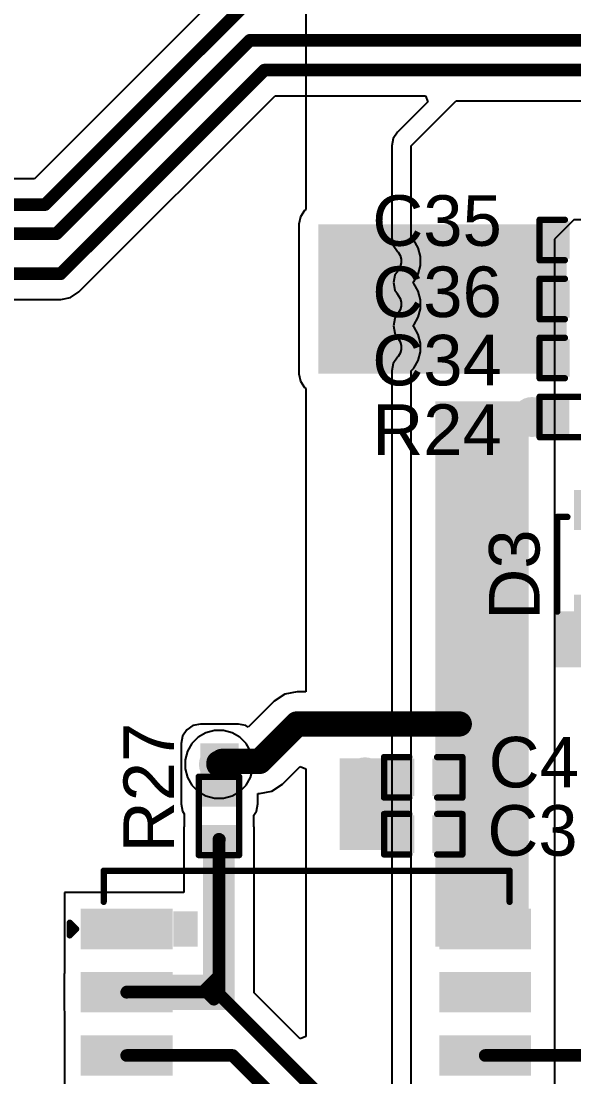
# Model space of a CAD drawing. Header units: millimetres. Extents: x -1.53 to 7.44, y -0.61 to 4.57.
# Drawn here: x 5.317 to 5.754, y 1.509 to 2.344 of the extents above; entities that cross this region are included whole.
import ezdxf

# ---------------------------------------------------------------- set-up
doc = ezdxf.new("R2010")
doc.units = ezdxf.units.MM
doc.header["$MEASUREMENT"] = 0
for name, color, linetype in [('BottomLayer', 5, 'Continuous'), ('BottomSolder', 6, 'Continuous'), ('TopLayer', 1, 'Continuous'), ('TopOverlay', 2, 'Continuous'), ('TopPaste', 8, 'Continuous'), ('TopSolder', 216, 'Continuous'), ('ViaHoleLayer', 16, 'Continuous')]:
    doc.layers.add(name, color=color, linetype=linetype)
doc.styles.add('Arial', font='', dxfattribs={"height": 0.2})
doc.styles.get('Arial').set_extended_font_data('Arial')

# ---------------------------------------------------------------- blocks, each defined once
blk = doc.blocks.new('XTSD01GLGEAG_79')
at = {"layer": 'TopLayer'}
for points in [[(-0.1074683, 0.089), (-0.1074683, 0.061), (-0.1759963, 0.061), (-0.1759963, 0.089)], [(0.1759963, 0.089), (0.1759963, 0.061), (0.1074683, 0.061), (0.1074683, 0.089)], [(-0.1074683, 0.039), (-0.1074683, 0.011), (-0.1759963, 0.011), (-0.1759963, 0.039)], [(0.1759963, 0.039), (0.1759963, 0.011), (0.1074683, 0.011), (0.1074683, 0.039)], [(-0.1074683, -0.011), (-0.1074683, -0.039), (-0.1759963, -0.039), (-0.1759963, -0.011)], [(0.1759963, -0.011), (0.1759963, -0.039), (0.1074683, -0.039), (0.1074683, -0.011)], [(-0.1074683, -0.061), (-0.1074683, -0.089), (-0.1759963, -0.089), (-0.1759963, -0.061)], [(0.1759963, -0.061), (0.1759963, -0.089), (0.1074683, -0.089), (0.1074683, -0.061)]]:
    blk.add_hatch(color=1, dxfattribs=at).paths.add_polyline_path(points)
at = {"layer": 'TopOverlay'}
blk.add_hatch(color=2, dxfattribs=at).paths.add_polyline_path([(-0.1047321, 0.06103), (-0.0857321, 0.06103), (-0.0857321, 0.08903), (-0.1047321, 0.08903)])
at = {"layer": 'TopPaste'}
for points in [[(-0.1074683, 0.089), (-0.1074683, 0.061), (-0.1759963, 0.061), (-0.1759963, 0.089)], [(0.1759963, 0.089), (0.1759963, 0.061), (0.1074683, 0.061), (0.1074683, 0.089)], [(-0.1074683, 0.039), (-0.1074683, 0.011), (-0.1759963, 0.011), (-0.1759963, 0.039)], [(0.1759963, 0.039), (0.1759963, 0.011), (0.1074683, 0.011), (0.1074683, 0.039)], [(-0.1074683, -0.011), (-0.1074683, -0.039), (-0.1759963, -0.039), (-0.1759963, -0.011)], [(0.1759963, -0.011), (0.1759963, -0.039), (0.1074683, -0.039), (0.1074683, -0.011)], [(-0.1074683, -0.061), (-0.1074683, -0.089), (-0.1759963, -0.089), (-0.1759963, -0.061)], [(0.1759963, -0.061), (0.1759963, -0.089), (0.1074683, -0.089), (0.1074683, -0.061)]]:
    blk.add_hatch(color=8, dxfattribs=at).paths.add_polyline_path(points)
at = {"layer": 'TopSolder'}
for points in [[(-0.1054683, 0.091), (-0.1054683, 0.059), (-0.1779963, 0.059), (-0.1779963, 0.091)], [(0.1779963, 0.091), (0.1779963, 0.059), (0.1054683, 0.059), (0.1054683, 0.091)], [(-0.1054683, 0.041), (-0.1054683, 0.009), (-0.1779963, 0.009), (-0.1779963, 0.041)], [(0.1779963, 0.041), (0.1779963, 0.009), (0.1054683, 0.009), (0.1054683, 0.041)], [(-0.1054683, -0.009), (-0.1054683, -0.041), (-0.1779963, -0.041), (-0.1779963, -0.009)], [(0.1779963, -0.009), (0.1779963, -0.041), (0.1054683, -0.041), (0.1054683, -0.009)], [(-0.1054683, -0.059), (-0.1054683, -0.091), (-0.1779963, -0.091), (-0.1779963, -0.059)], [(0.1779963, -0.059), (0.1779963, -0.091), (0.1054683, -0.091), (0.1054683, -0.059)]]:
    blk.add_hatch(color=216, dxfattribs=at).paths.add_polyline_path(points)
at = {"layer": 'TopOverlay', "const_width": 0.005}
for points in [[(-0.1599123, 0.0965), (-0.1599123, 0.12111)], [(-0.1599123, 0.12111), (0.1610477, 0.12111)], [(0.1610477, 0.0965), (0.1610477, 0.12111)], [(-0.1867323, 0.07), (-0.1867323, 0.08)], [(-0.1867323, 0.08), (-0.1817323, 0.075)], [(-0.1867323, 0.07), (-0.1817323, 0.075)], [(-0.1599123, -0.12111), (-0.1599123, -0.0965)], [(0.1610477, -0.12111), (0.1610477, -0.0965)], [(-0.1599123, -0.12111), (0.1610477, -0.12111)]]:
    blk.add_lwpolyline(points, dxfattribs=at)
at = {"layer": 'TopOverlay', "const_width": 0.0025}
for points in [[(-0.1611623, 0.12111, 1), (-0.1586623, 0.12111, 1)], [(-0.1611623, 0.12111, 1), (-0.1586623, 0.12111, 1)], [(0.1597977, 0.12111, 1), (0.1622977, 0.12111, 1)], [(0.1597977, 0.12111, 1), (0.1622977, 0.12111, 1)], [(-0.1611623, 0.0965, 1), (-0.1586623, 0.0965, 1)], [(0.1597977, 0.0965, 1), (0.1622977, 0.0965, 1)], [(-0.1879823, 0.08, 1), (-0.1854823, 0.08, 1)], [(-0.1879823, 0.08, 1), (-0.1854823, 0.08, 1)], [(-0.1829823, 0.075, 1), (-0.1804823, 0.075, 1)], [(-0.1829823, 0.075, 1), (-0.1804823, 0.075, 1)], [(-0.1879823, 0.07, 1), (-0.1854823, 0.07, 1)], [(-0.1879823, 0.07, 1), (-0.1854823, 0.07, 1)], [(-0.1611623, -0.0965, 1), (-0.1586623, -0.0965, 1)], [(0.1597977, -0.0965, 1), (0.1622977, -0.0965, 1)], [(-0.1611623, -0.12111, 1), (-0.1586623, -0.12111, 1)], [(-0.1611623, -0.12111, 1), (-0.1586623, -0.12111, 1)], [(0.1597977, -0.12111, 1), (0.1622977, -0.12111, 1)], [(0.1597977, -0.12111, 1), (0.1622977, -0.12111, 1)]]:
    blk.add_lwpolyline(points, format="xyb", close=True, dxfattribs=at)
blk = doc.blocks.new('R___0402_106')
at = {"layer": 'TopLayer'}
for points in [[(-0.0275, -0.0125), (-0.0275, 0.0125), (-0.0095, 0.0125), (-0.0095, -0.0125)], [(0.0095, -0.0125), (0.0095, 0.0125), (0.0275, 0.0125), (0.0275, -0.0125)]]:
    blk.add_hatch(color=1, dxfattribs=at).paths.add_polyline_path(points)
at = {"layer": 'TopPaste'}
for points in [[(-0.0275, -0.0125), (-0.0275, 0.0125), (-0.0095, 0.0125), (-0.0095, -0.0125)], [(0.0095, -0.0125), (0.0095, 0.0125), (0.0275, 0.0125), (0.0275, -0.0125)]]:
    blk.add_hatch(color=8, dxfattribs=at).paths.add_polyline_path(points)
at = {"layer": 'TopSolder'}
for points in [[(-0.0296654, -0.0146654), (-0.0296654, 0.0146654), (-0.0073346, 0.0146654), (-0.0073346, -0.0146654)], [(0.0073346, -0.0146654), (0.0073346, 0.0146654), (0.0296654, 0.0146654), (0.0296654, -0.0146654)]]:
    blk.add_hatch(color=216, dxfattribs=at).paths.add_polyline_path(points)
at = {"layer": 'TopOverlay'}
for points, const_width in [([(-0.031, 0.016), (-0.031, -0.016)], 0.005), ([(-0.031, 0.016), (0.031, 0.016)], 0.005), ([(0.031, 0.016), (0.031, -0.016)], 0.005), ([(-0.031, -0.016), (0.031, -0.016)], 0.005), ([(-0.032, -0.017), (0.032, -0.017)], 0.000127)]:
    blk.add_lwpolyline(points, dxfattribs=dict(at, const_width=const_width))
for points, const_width in [([(-0.03225, 0.016, 1), (-0.02975, 0.016, 1)], 0.0025), ([(-0.03225, 0.016, 1), (-0.02975, 0.016, 1)], 0.0025), ([(0.02975, 0.016, 1), (0.03225, 0.016, 1)], 0.0025), ([(0.02975, 0.016, 1), (0.03225, 0.016, 1)], 0.0025), ([(-0.03225, -0.016, 1), (-0.02975, -0.016, 1)], 0.0025), ([(-0.03225, -0.016, 1), (-0.02975, -0.016, 1)], 0.0025), ([(0.02975, -0.016, 1), (0.03225, -0.016, 1)], 0.0025), ([(0.02975, -0.016, 1), (0.03225, -0.016, 1)], 0.0025), ([(-0.0320317, -0.017, 1), (-0.0319683, -0.017, 1)], 6.35e-05), ([(0.0319683, -0.017, 1), (0.0320317, -0.017, 1)], 6.35e-05)]:
    blk.add_lwpolyline(points, format="xyb", close=True, dxfattribs=dict(at, const_width=const_width))
blk = doc.blocks.new('R___0402_109')
at = {"layer": 'TopLayer'}
for points in [[(-0.0275, -0.0125), (-0.0275, 0.0125), (-0.0095, 0.0125), (-0.0095, -0.0125)], [(0.0095, -0.0125), (0.0095, 0.0125), (0.0275, 0.0125), (0.0275, -0.0125)]]:
    blk.add_hatch(color=1, dxfattribs=at).paths.add_polyline_path(points)
at = {"layer": 'TopPaste'}
for points in [[(-0.0275, -0.0125), (-0.0275, 0.0125), (-0.0095, 0.0125), (-0.0095, -0.0125)], [(0.0095, -0.0125), (0.0095, 0.0125), (0.0275, 0.0125), (0.0275, -0.0125)]]:
    blk.add_hatch(color=8, dxfattribs=at).paths.add_polyline_path(points)
at = {"layer": 'TopSolder'}
for points in [[(-0.0296654, -0.0146654), (-0.0296654, 0.0146654), (-0.0073346, 0.0146654), (-0.0073346, -0.0146654)], [(0.0073346, -0.0146654), (0.0073346, 0.0146654), (0.0296654, 0.0146654), (0.0296654, -0.0146654)]]:
    blk.add_hatch(color=216, dxfattribs=at).paths.add_polyline_path(points)
at = {"layer": 'TopOverlay'}
for points, const_width in [([(0.031, 0.016), (-0.031, 0.016)], 0.005), ([(-0.031, 0.016), (-0.031, -0.016)], 0.005), ([(0.031, 0.016), (0.031, -0.016)], 0.005), ([(0.031, -0.016), (-0.031, -0.016)], 0.005), ([(0.032, -0.017), (-0.032, -0.017)], 0.000127)]:
    blk.add_lwpolyline(points, dxfattribs=dict(at, const_width=const_width))
for points, const_width in [([(-0.03225, 0.016, 1), (-0.02975, 0.016, 1)], 0.0025), ([(-0.03225, 0.016, 1), (-0.02975, 0.016, 1)], 0.0025), ([(0.02975, 0.016, 1), (0.03225, 0.016, 1)], 0.0025), ([(0.02975, 0.016, 1), (0.03225, 0.016, 1)], 0.0025), ([(-0.03225, -0.016, 1), (-0.02975, -0.016, 1)], 0.0025), ([(-0.03225, -0.016, 1), (-0.02975, -0.016, 1)], 0.0025), ([(0.02975, -0.016, 1), (0.03225, -0.016, 1)], 0.0025), ([(0.02975, -0.016, 1), (0.03225, -0.016, 1)], 0.0025), ([(-0.0320317, -0.017, 1), (-0.0319683, -0.017, 1)], 6.35e-05), ([(0.0319683, -0.017, 1), (0.0320317, -0.017, 1)], 6.35e-05)]:
    blk.add_lwpolyline(points, format="xyb", close=True, dxfattribs=dict(at, const_width=const_width))
blk = doc.blocks.new('SOD323F_175')
at = {"layer": 'TopLayer'}
for points in [[(-0.0531496, 0.011811), (-0.0295276, 0.011811), (-0.0295276, -0.011811), (-0.0531496, -0.011811)], [(0.0295276, 0.011811), (0.0531496, 0.011811), (0.0531496, -0.011811), (0.0295276, -0.011811)]]:
    blk.add_hatch(color=1, dxfattribs=at).paths.add_polyline_path(points)
at = {"layer": 'TopOverlay'}
for points in [[(0.0388132, 0.0148524), (0.0828982, 0.0148524), (0.0828982, 0.0308524), (0.0388132, 0.0308524)], [(0.0559976, -0.0160004), (0.0829976, -0.0160004), (0.0829976, 0.0179996), (0.0559976, 0.0179996)], [(0.0388132, -0.0311476), (0.0828982, -0.0311476), (0.0828982, -0.0151476), (0.0388132, -0.0151476)]]:
    blk.add_hatch(color=2, dxfattribs=at).paths.add_polyline_path(points)
at = {"layer": 'TopPaste'}
for points in [[(-0.0531496, 0.011811), (-0.0295276, 0.011811), (-0.0295276, -0.011811), (-0.0531496, -0.011811)], [(0.0295276, 0.011811), (0.0531496, 0.011811), (0.0531496, -0.011811), (0.0295276, -0.011811)]]:
    blk.add_hatch(color=8, dxfattribs=at).paths.add_polyline_path(points)
at = {"layer": 'TopSolder'}
for points in [[(-0.0571496, 0.015811), (-0.0255276, 0.015811), (-0.0255276, -0.015811), (-0.0571496, -0.015811)], [(0.0255276, 0.015811), (0.0571496, 0.015811), (0.0571496, -0.015811), (0.0255276, -0.015811)]]:
    blk.add_hatch(color=216, dxfattribs=at).paths.add_polyline_path(points)
at = {"layer": 'TopOverlay', "const_width": 0.005}
for points in [[(0.038915, 0.029), (-0.036, 0.029)], [(-0.036, 0.021), (-0.036, 0.029)], [(-0.036, -0.029), (-0.036, -0.021)], [(0.038915, -0.029), (-0.036, -0.029)]]:
    blk.add_lwpolyline(points, dxfattribs=at)
at = {"layer": 'TopOverlay', "const_width": 0.0025}
for points in [[(-0.03725, 0.029, 1), (-0.03475, 0.029, 1)], [(-0.03725, 0.029, 1), (-0.03475, 0.029, 1)], [(0.037665, 0.029, 1), (0.040165, 0.029, 1)], [(-0.03725, 0.021, 1), (-0.03475, 0.021, 1)], [(-0.03725, -0.021, 1), (-0.03475, -0.021, 1)], [(-0.03725, -0.029, 1), (-0.03475, -0.029, 1)], [(-0.03725, -0.029, 1), (-0.03475, -0.029, 1)], [(0.037665, -0.029, 1), (0.040165, -0.029, 1)]]:
    blk.add_lwpolyline(points, format="xyb", close=True, dxfattribs=at)
blk = doc.blocks.new('C___0402_193')
at = {"layer": 'TopLayer'}
for points in [[(-0.0275, -0.0125), (-0.0275, 0.0125), (-0.0095, 0.0125), (-0.0095, -0.0125)], [(0.0095, -0.0125), (0.0095, 0.0125), (0.0275, 0.0125), (0.0275, -0.0125)]]:
    blk.add_hatch(color=1, dxfattribs=at).paths.add_polyline_path(points)
at = {"layer": 'TopPaste'}
for points in [[(-0.0275, -0.0125), (-0.0275, 0.0125), (-0.0095, 0.0125), (-0.0095, -0.0125)], [(0.0095, -0.0125), (0.0095, 0.0125), (0.0275, 0.0125), (0.0275, -0.0125)]]:
    blk.add_hatch(color=8, dxfattribs=at).paths.add_polyline_path(points)
at = {"layer": 'TopSolder'}
for points in [[(-0.0298622, -0.0148622), (-0.0298622, 0.0148622), (-0.0071378, 0.0148622), (-0.0071378, -0.0148622)], [(0.0071378, -0.0148622), (0.0071378, 0.0148622), (0.0298622, 0.0148622), (0.0298622, -0.0148622)]]:
    blk.add_hatch(color=216, dxfattribs=at).paths.add_polyline_path(points)
at = {"layer": 'TopOverlay', "const_width": 0.005}
for points in [[(-0.031, 0.016), (-0.011, 0.016)], [(-0.031, -0.016), (-0.031, 0.016)], [(0.011, 0.016), (0.031, 0.016)], [(0.031, -0.016), (0.031, 0.016)], [(-0.031, -0.016), (-0.011, -0.016)], [(0.011, -0.016), (0.031, -0.016)]]:
    blk.add_lwpolyline(points, dxfattribs=at)
at = {"layer": 'TopOverlay', "const_width": 0.0025}
for points in [[(-0.03225, 0.016, 1), (-0.02975, 0.016, 1)], [(-0.03225, 0.016, 1), (-0.02975, 0.016, 1)], [(-0.01225, 0.016, 1), (-0.00975, 0.016, 1)], [(0.00975, 0.016, 1), (0.01225, 0.016, 1)], [(0.02975, 0.016, 1), (0.03225, 0.016, 1)], [(0.02975, 0.016, 1), (0.03225, 0.016, 1)], [(-0.03225, -0.016, 1), (-0.02975, -0.016, 1)], [(-0.03225, -0.016, 1), (-0.02975, -0.016, 1)], [(-0.01225, -0.016, 1), (-0.00975, -0.016, 1)], [(0.00975, -0.016, 1), (0.01225, -0.016, 1)], [(0.02975, -0.016, 1), (0.03225, -0.016, 1)], [(0.02975, -0.016, 1), (0.03225, -0.016, 1)]]:
    blk.add_lwpolyline(points, format="xyb", close=True, dxfattribs=at)
blk = doc.blocks.new('C___0402_194')
at = {"layer": 'TopLayer'}
for points in [[(-0.0275, -0.0125), (-0.0275, 0.0125), (-0.0095, 0.0125), (-0.0095, -0.0125)], [(0.0095, -0.0125), (0.0095, 0.0125), (0.0275, 0.0125), (0.0275, -0.0125)]]:
    blk.add_hatch(color=1, dxfattribs=at).paths.add_polyline_path(points)
at = {"layer": 'TopPaste'}
for points in [[(-0.0275, -0.0125), (-0.0275, 0.0125), (-0.0095, 0.0125), (-0.0095, -0.0125)], [(0.0095, -0.0125), (0.0095, 0.0125), (0.0275, 0.0125), (0.0275, -0.0125)]]:
    blk.add_hatch(color=8, dxfattribs=at).paths.add_polyline_path(points)
at = {"layer": 'TopSolder'}
for points in [[(-0.0298622, -0.0148622), (-0.0298622, 0.0148622), (-0.0071378, 0.0148622), (-0.0071378, -0.0148622)], [(0.0071378, -0.0148622), (0.0071378, 0.0148622), (0.0298622, 0.0148622), (0.0298622, -0.0148622)]]:
    blk.add_hatch(color=216, dxfattribs=at).paths.add_polyline_path(points)
at = {"layer": 'TopOverlay', "const_width": 0.005}
for points in [[(-0.031, -0.016), (-0.031, 0.016)], [(-0.031, 0.016), (-0.011, 0.016)], [(0.011, 0.016), (0.031, 0.016)], [(0.031, -0.016), (0.031, 0.016)], [(-0.031, -0.016), (-0.011, -0.016)], [(0.011, -0.016), (0.031, -0.016)]]:
    blk.add_lwpolyline(points, dxfattribs=at)
at = {"layer": 'TopOverlay', "const_width": 0.0025}
for points in [[(-0.03225, 0.016, 1), (-0.02975, 0.016, 1)], [(-0.03225, 0.016, 1), (-0.02975, 0.016, 1)], [(-0.01225, 0.016, 1), (-0.00975, 0.016, 1)], [(0.00975, 0.016, 1), (0.01225, 0.016, 1)], [(0.02975, 0.016, 1), (0.03225, 0.016, 1)], [(0.02975, 0.016, 1), (0.03225, 0.016, 1)], [(-0.03225, -0.016, 1), (-0.02975, -0.016, 1)], [(-0.03225, -0.016, 1), (-0.02975, -0.016, 1)], [(-0.01225, -0.016, 1), (-0.00975, -0.016, 1)], [(0.00975, -0.016, 1), (0.01225, -0.016, 1)], [(0.02975, -0.016, 1), (0.03225, -0.016, 1)], [(0.02975, -0.016, 1), (0.03225, -0.016, 1)]]:
    blk.add_lwpolyline(points, format="xyb", close=True, dxfattribs=at)
blk = doc.blocks.new('C___0402_196')
at = {"layer": 'TopLayer'}
for points in [[(-0.0275, -0.0125), (-0.0275, 0.0125), (-0.0095, 0.0125), (-0.0095, -0.0125)], [(0.0095, -0.0125), (0.0095, 0.0125), (0.0275, 0.0125), (0.0275, -0.0125)]]:
    blk.add_hatch(color=1, dxfattribs=at).paths.add_polyline_path(points)
at = {"layer": 'TopPaste'}
for points in [[(-0.0275, -0.0125), (-0.0275, 0.0125), (-0.0095, 0.0125), (-0.0095, -0.0125)], [(0.0095, -0.0125), (0.0095, 0.0125), (0.0275, 0.0125), (0.0275, -0.0125)]]:
    blk.add_hatch(color=8, dxfattribs=at).paths.add_polyline_path(points)
at = {"layer": 'TopSolder'}
for points in [[(-0.0298622, -0.0148622), (-0.0298622, 0.0148622), (-0.0071378, 0.0148622), (-0.0071378, -0.0148622)], [(0.0071378, -0.0148622), (0.0071378, 0.0148622), (0.0298622, 0.0148622), (0.0298622, -0.0148622)]]:
    blk.add_hatch(color=216, dxfattribs=at).paths.add_polyline_path(points)
at = {"layer": 'TopOverlay', "const_width": 0.005}
for points in [[(-0.031, -0.016), (-0.031, 0.016)], [(-0.031, 0.016), (-0.011, 0.016)], [(0.011, 0.016), (0.031, 0.016)], [(0.031, -0.016), (0.031, 0.016)], [(-0.031, -0.016), (-0.011, -0.016)], [(0.011, -0.016), (0.031, -0.016)]]:
    blk.add_lwpolyline(points, dxfattribs=at)
at = {"layer": 'TopOverlay', "const_width": 0.0025}
for points in [[(-0.03225, 0.016, 1), (-0.02975, 0.016, 1)], [(-0.03225, 0.016, 1), (-0.02975, 0.016, 1)], [(-0.01225, 0.016, 1), (-0.00975, 0.016, 1)], [(0.00975, 0.016, 1), (0.01225, 0.016, 1)], [(0.02975, 0.016, 1), (0.03225, 0.016, 1)], [(0.02975, 0.016, 1), (0.03225, 0.016, 1)], [(-0.03225, -0.016, 1), (-0.02975, -0.016, 1)], [(-0.03225, -0.016, 1), (-0.02975, -0.016, 1)], [(-0.01225, -0.016, 1), (-0.00975, -0.016, 1)], [(0.00975, -0.016, 1), (0.01225, -0.016, 1)], [(0.02975, -0.016, 1), (0.03225, -0.016, 1)], [(0.02975, -0.016, 1), (0.03225, -0.016, 1)]]:
    blk.add_lwpolyline(points, format="xyb", close=True, dxfattribs=at)
blk = doc.blocks.new('C___0402_197')
at = {"layer": 'TopLayer'}
for points in [[(-0.0275, -0.0125), (-0.0275, 0.0125), (-0.0095, 0.0125), (-0.0095, -0.0125)], [(0.0095, -0.0125), (0.0095, 0.0125), (0.0275, 0.0125), (0.0275, -0.0125)]]:
    blk.add_hatch(color=1, dxfattribs=at).paths.add_polyline_path(points)
at = {"layer": 'TopPaste'}
for points in [[(-0.0275, -0.0125), (-0.0275, 0.0125), (-0.0095, 0.0125), (-0.0095, -0.0125)], [(0.0095, -0.0125), (0.0095, 0.0125), (0.0275, 0.0125), (0.0275, -0.0125)]]:
    blk.add_hatch(color=8, dxfattribs=at).paths.add_polyline_path(points)
at = {"layer": 'TopSolder'}
for points in [[(-0.0298622, -0.0148622), (-0.0298622, 0.0148622), (-0.0071378, 0.0148622), (-0.0071378, -0.0148622)], [(0.0071378, -0.0148622), (0.0071378, 0.0148622), (0.0298622, 0.0148622), (0.0298622, -0.0148622)]]:
    blk.add_hatch(color=216, dxfattribs=at).paths.add_polyline_path(points)
at = {"layer": 'TopOverlay', "const_width": 0.005}
for points in [[(-0.031, -0.016), (-0.031, 0.016)], [(-0.031, 0.016), (-0.011, 0.016)], [(0.011, 0.016), (0.031, 0.016)], [(0.031, -0.016), (0.031, 0.016)], [(-0.031, -0.016), (-0.011, -0.016)], [(0.011, -0.016), (0.031, -0.016)]]:
    blk.add_lwpolyline(points, dxfattribs=at)
at = {"layer": 'TopOverlay', "const_width": 0.0025}
for points in [[(-0.03225, 0.016, 1), (-0.02975, 0.016, 1)], [(-0.03225, 0.016, 1), (-0.02975, 0.016, 1)], [(-0.01225, 0.016, 1), (-0.00975, 0.016, 1)], [(0.00975, 0.016, 1), (0.01225, 0.016, 1)], [(0.02975, 0.016, 1), (0.03225, 0.016, 1)], [(0.02975, 0.016, 1), (0.03225, 0.016, 1)], [(-0.03225, -0.016, 1), (-0.02975, -0.016, 1)], [(-0.03225, -0.016, 1), (-0.02975, -0.016, 1)], [(-0.01225, -0.016, 1), (-0.00975, -0.016, 1)], [(0.00975, -0.016, 1), (0.01225, -0.016, 1)], [(0.02975, -0.016, 1), (0.03225, -0.016, 1)], [(0.02975, -0.016, 1), (0.03225, -0.016, 1)]]:
    blk.add_lwpolyline(points, format="xyb", close=True, dxfattribs=at)
blk = doc.blocks.new('C___0402_198')
at = {"layer": 'TopLayer'}
for points in [[(-0.0275, -0.0125), (-0.0275, 0.0125), (-0.0095, 0.0125), (-0.0095, -0.0125)], [(0.0095, -0.0125), (0.0095, 0.0125), (0.0275, 0.0125), (0.0275, -0.0125)]]:
    blk.add_hatch(color=1, dxfattribs=at).paths.add_polyline_path(points)
at = {"layer": 'TopPaste'}
for points in [[(-0.0275, -0.0125), (-0.0275, 0.0125), (-0.0095, 0.0125), (-0.0095, -0.0125)], [(0.0095, -0.0125), (0.0095, 0.0125), (0.0275, 0.0125), (0.0275, -0.0125)]]:
    blk.add_hatch(color=8, dxfattribs=at).paths.add_polyline_path(points)
at = {"layer": 'TopSolder'}
for points in [[(-0.0298622, -0.0148622), (-0.0298622, 0.0148622), (-0.0071378, 0.0148622), (-0.0071378, -0.0148622)], [(0.0071378, -0.0148622), (0.0071378, 0.0148622), (0.0298622, 0.0148622), (0.0298622, -0.0148622)]]:
    blk.add_hatch(color=216, dxfattribs=at).paths.add_polyline_path(points)
at = {"layer": 'TopOverlay', "const_width": 0.005}
for points in [[(-0.031, -0.016), (-0.031, 0.016)], [(-0.031, 0.016), (-0.011, 0.016)], [(0.011, 0.016), (0.031, 0.016)], [(0.031, -0.016), (0.031, 0.016)], [(-0.031, -0.016), (-0.011, -0.016)], [(0.011, -0.016), (0.031, -0.016)]]:
    blk.add_lwpolyline(points, dxfattribs=at)
at = {"layer": 'TopOverlay', "const_width": 0.0025}
for points in [[(-0.03225, 0.016, 1), (-0.02975, 0.016, 1)], [(-0.03225, 0.016, 1), (-0.02975, 0.016, 1)], [(-0.01225, 0.016, 1), (-0.00975, 0.016, 1)], [(0.00975, 0.016, 1), (0.01225, 0.016, 1)], [(0.02975, 0.016, 1), (0.03225, 0.016, 1)], [(0.02975, 0.016, 1), (0.03225, 0.016, 1)], [(-0.03225, -0.016, 1), (-0.02975, -0.016, 1)], [(-0.03225, -0.016, 1), (-0.02975, -0.016, 1)], [(-0.01225, -0.016, 1), (-0.00975, -0.016, 1)], [(0.00975, -0.016, 1), (0.01225, -0.016, 1)], [(0.02975, -0.016, 1), (0.03225, -0.016, 1)], [(0.02975, -0.016, 1), (0.03225, -0.016, 1)]]:
    blk.add_lwpolyline(points, format="xyb", close=True, dxfattribs=at)

msp = doc.modelspace()

# ---------------------------------------------------------------- hatches: boundary and pattern name
at = {"layer": 'BottomLayer'}
h = msp.add_hatch(color=5, dxfattribs=at)
edge = h.paths.add_edge_path()
edge.add_arc((5.5742941, 2.1544092), 0.011811, 0, 360)
h = msp.add_hatch(color=5, dxfattribs=at)
edge = h.paths.add_edge_path()
edge.add_arc((5.606, 2.1544092), 0.011811, 0, 360)
h = msp.add_hatch(color=5, dxfattribs=at)
edge = h.paths.add_edge_path()
edge.add_arc((5.5742941, 2.1202046), 0.011811, 0, 360)
h = msp.add_hatch(color=5, dxfattribs=at)
edge = h.paths.add_edge_path()
edge.add_arc((5.606, 2.1202046), 0.011811, 0, 360)
h = msp.add_hatch(color=5, dxfattribs=at)
edge = h.paths.add_edge_path()
edge.add_arc((5.5742941, 2.086), 0.011811, 0, 360)
h = msp.add_hatch(color=5, dxfattribs=at)
edge = h.paths.add_edge_path()
edge.add_arc((5.606, 2.086), 0.011811, 0, 360)
h = msp.add_hatch(color=5, dxfattribs=at)
edge = h.paths.add_edge_path()
edge.add_arc((5.721, 2.031), 0.011811, 0, 360)
h = msp.add_hatch(color=5, dxfattribs=at)
edge = h.paths.add_edge_path()
edge.add_arc((5.6635, 1.7882126), 0.011811, 0, 360)
h = msp.add_hatch(color=5, dxfattribs=at)
edge = h.paths.add_edge_path()
edge.add_arc((5.695, 1.7882126), 0.011811, 0, 360)
h = msp.add_hatch(color=5, dxfattribs=at)
edge = h.paths.add_edge_path()
edge.add_arc((5.4734876, 1.7562363), 0.011811, 0, 360)
h = msp.add_hatch(color=5, dxfattribs=at)
edge = h.paths.add_edge_path()
edge.add_arc((5.589, 1.746), 0.011811, 0, 360)
h = msp.add_hatch(color=5, dxfattribs=at)
edge = h.paths.add_edge_path()
edge.add_arc((5.589, 1.706), 0.011811, 0, 360)
at = {"layer": 'BottomSolder'}
h = msp.add_hatch(color=6, dxfattribs=at)
edge = h.paths.add_edge_path()
edge.add_arc((5.5742941, 2.1544092), 0.015811, 0, 360)
h = msp.add_hatch(color=6, dxfattribs=at)
edge = h.paths.add_edge_path()
edge.add_arc((5.606, 2.1544092), 0.015811, 0, 360)
h = msp.add_hatch(color=6, dxfattribs=at)
edge = h.paths.add_edge_path()
edge.add_arc((5.5742941, 2.1202046), 0.015811, 0, 360)
h = msp.add_hatch(color=6, dxfattribs=at)
edge = h.paths.add_edge_path()
edge.add_arc((5.606, 2.1202046), 0.015811, 0, 360)
h = msp.add_hatch(color=6, dxfattribs=at)
edge = h.paths.add_edge_path()
edge.add_arc((5.5742941, 2.086), 0.015811, 0, 360)
h = msp.add_hatch(color=6, dxfattribs=at)
edge = h.paths.add_edge_path()
edge.add_arc((5.606, 2.086), 0.015811, 0, 360)
h = msp.add_hatch(color=6, dxfattribs=at)
edge = h.paths.add_edge_path()
edge.add_arc((5.721, 2.031), 0.015811, 0, 360)
h = msp.add_hatch(color=6, dxfattribs=at)
edge = h.paths.add_edge_path()
edge.add_arc((5.6635, 1.7882126), 0.015811, 0, 360)
h = msp.add_hatch(color=6, dxfattribs=at)
edge = h.paths.add_edge_path()
edge.add_arc((5.695, 1.7882126), 0.015811, 0, 360)
h = msp.add_hatch(color=6, dxfattribs=at)
edge = h.paths.add_edge_path()
edge.add_arc((5.4734876, 1.7562363), 0.015811, 0, 360)
h = msp.add_hatch(color=6, dxfattribs=at)
edge = h.paths.add_edge_path()
edge.add_arc((5.589, 1.746), 0.015811, 0, 360)
h = msp.add_hatch(color=6, dxfattribs=at)
edge = h.paths.add_edge_path()
edge.add_arc((5.589, 1.706), 0.015811, 0, 360)
at = {"layer": 'TopLayer'}
for points in [[(5.552, 2.0651666), (5.7485192, 2.0651666), (5.7485192, 2.1834998), (5.552, 2.1834998)], [(5.6445, 1.612), (5.718264, 1.612), (5.718264, 2.0435), (5.6445, 2.0435)], [(5.707, 2.0185), (5.7485, 2.0185), (5.7485, 2.0435), (5.707, 2.0435)], [(5.4889999, 1.7250001), (5.4889999, 1.7727955), (5.4587825, 1.7727955), (5.4587825, 1.7250001)], [(5.4853791, 1.734), (5.4853791, 1.7562362), (5.4616351, 1.7562362), (5.4616351, 1.734)], [(5.6255002, 1.7610002), (5.5690002, 1.7610002), (5.5690002, 1.6885002), (5.6255002, 1.6885002)], [(5.6255002, 1.7585002), (5.5771382, 1.7585002), (5.5771382, 1.7341352), (5.6255002, 1.7341352)], [(5.6075, 1.6885), (5.6255, 1.6885), (5.6255, 1.7585), (5.6075, 1.7585)], [(5.461, 1.562), (5.486, 1.562), (5.486, 1.706), (5.461, 1.706)], [(5.3662714, 1.562), (5.486, 1.562), (5.486, 1.59), (5.3662714, 1.59)]]:
    msp.add_hatch(color=1, dxfattribs=at).paths.add_polyline_path(points)
h = msp.add_hatch(color=1, dxfattribs=at)
edge = h.paths.add_edge_path()
edge.add_arc((5.5742941, 2.1544092), 0.011811, 0, 360)
h = msp.add_hatch(color=1, dxfattribs=at)
edge = h.paths.add_edge_path()
edge.add_arc((5.606, 2.1544092), 0.011811, 0, 360)
h = msp.add_hatch(color=1, dxfattribs=at)
edge = h.paths.add_edge_path()
edge.add_arc((5.5742941, 2.1202046), 0.011811, 0, 360)
h = msp.add_hatch(color=1, dxfattribs=at)
edge = h.paths.add_edge_path()
edge.add_arc((5.606, 2.1202046), 0.011811, 0, 360)
h = msp.add_hatch(color=1, dxfattribs=at)
edge = h.paths.add_edge_path()
edge.add_arc((5.5742941, 2.086), 0.011811, 0, 360)
h = msp.add_hatch(color=1, dxfattribs=at)
edge = h.paths.add_edge_path()
edge.add_arc((5.606, 2.086), 0.011811, 0, 360)
h = msp.add_hatch(color=1, dxfattribs=at)
edge = h.paths.add_edge_path()
edge.add_arc((5.721, 2.031), 0.011811, 0, 360)
h = msp.add_hatch(color=1, dxfattribs=at)
edge = h.paths.add_edge_path()
edge.add_arc((5.6635, 1.7882126), 0.011811, 0, 360)
h = msp.add_hatch(color=1, dxfattribs=at)
edge = h.paths.add_edge_path()
edge.add_arc((5.695, 1.7882126), 0.011811, 0, 360)
h = msp.add_hatch(color=1, dxfattribs=at)
edge = h.paths.add_edge_path()
edge.add_arc((5.4734876, 1.7562363), 0.011811, 0, 360)
h = msp.add_hatch(color=1, dxfattribs=at)
edge = h.paths.add_edge_path()
edge.add_arc((5.589, 1.746), 0.011811, 0, 360)
h = msp.add_hatch(color=1, dxfattribs=at)
edge = h.paths.add_edge_path()
edge.add_arc((5.589, 1.706), 0.011811, 0, 360)
at = {"layer": 'TopSolder'}
h = msp.add_hatch(color=216, dxfattribs=at)
edge = h.paths.add_edge_path()
edge.add_arc((5.5742941, 2.1544092), 0.015811, 0, 360)
h = msp.add_hatch(color=216, dxfattribs=at)
edge = h.paths.add_edge_path()
edge.add_arc((5.606, 2.1544092), 0.015811, 0, 360)
h = msp.add_hatch(color=216, dxfattribs=at)
edge = h.paths.add_edge_path()
edge.add_arc((5.5742941, 2.1202046), 0.015811, 0, 360)
h = msp.add_hatch(color=216, dxfattribs=at)
edge = h.paths.add_edge_path()
edge.add_arc((5.606, 2.1202046), 0.015811, 0, 360)
h = msp.add_hatch(color=216, dxfattribs=at)
edge = h.paths.add_edge_path()
edge.add_arc((5.5742941, 2.086), 0.015811, 0, 360)
h = msp.add_hatch(color=216, dxfattribs=at)
edge = h.paths.add_edge_path()
edge.add_arc((5.606, 2.086), 0.015811, 0, 360)
h = msp.add_hatch(color=216, dxfattribs=at)
edge = h.paths.add_edge_path()
edge.add_arc((5.721, 2.031), 0.015811, 0, 360)
h = msp.add_hatch(color=216, dxfattribs=at)
edge = h.paths.add_edge_path()
edge.add_arc((5.6635, 1.7882126), 0.015811, 0, 360)
h = msp.add_hatch(color=216, dxfattribs=at)
edge = h.paths.add_edge_path()
edge.add_arc((5.695, 1.7882126), 0.015811, 0, 360)
h = msp.add_hatch(color=216, dxfattribs=at)
edge = h.paths.add_edge_path()
edge.add_arc((5.4734876, 1.7562363), 0.015811, 0, 360)
h = msp.add_hatch(color=216, dxfattribs=at)
edge = h.paths.add_edge_path()
edge.add_arc((5.589, 1.746), 0.015811, 0, 360)
h = msp.add_hatch(color=216, dxfattribs=at)
edge = h.paths.add_edge_path()
edge.add_arc((5.589, 1.706), 0.015811, 0, 360)
at = {"layer": 'ViaHoleLayer'}
h = msp.add_hatch(color=16, dxfattribs=at)
edge = h.paths.add_edge_path()
edge.add_arc((5.5742941, 2.1544092), 0.0059055, 0, 360)
h = msp.add_hatch(color=16, dxfattribs=at)
edge = h.paths.add_edge_path()
edge.add_arc((5.606, 2.1544092), 0.0059055, 0, 360)
h = msp.add_hatch(color=16, dxfattribs=at)
edge = h.paths.add_edge_path()
edge.add_arc((5.5742941, 2.1202046), 0.0059055, 0, 360)
h = msp.add_hatch(color=16, dxfattribs=at)
edge = h.paths.add_edge_path()
edge.add_arc((5.606, 2.1202046), 0.0059055, 0, 360)
h = msp.add_hatch(color=16, dxfattribs=at)
edge = h.paths.add_edge_path()
edge.add_arc((5.5742941, 2.086), 0.0059055, 0, 360)
h = msp.add_hatch(color=16, dxfattribs=at)
edge = h.paths.add_edge_path()
edge.add_arc((5.606, 2.086), 0.0059055, 0, 360)
h = msp.add_hatch(color=16, dxfattribs=at)
edge = h.paths.add_edge_path()
edge.add_arc((5.721, 2.031), 0.0059055, 0, 360)
h = msp.add_hatch(color=16, dxfattribs=at)
edge = h.paths.add_edge_path()
edge.add_arc((5.6635, 1.7882126), 0.0059055, 0, 360)
h = msp.add_hatch(color=16, dxfattribs=at)
edge = h.paths.add_edge_path()
edge.add_arc((5.695, 1.7882126), 0.0059055, 0, 360)
h = msp.add_hatch(color=16, dxfattribs=at)
edge = h.paths.add_edge_path()
edge.add_arc((5.4734876, 1.7562363), 0.0059055, 0, 360)
h = msp.add_hatch(color=16, dxfattribs=at)
edge = h.paths.add_edge_path()
edge.add_arc((5.589, 1.746), 0.0059055, 0, 360)
h = msp.add_hatch(color=16, dxfattribs=at)
edge = h.paths.add_edge_path()
edge.add_arc((5.589, 1.706), 0.0059055, 0, 360)

# ---------------------------------------------------------------- linework, layer by layer
at = {"layer": 'BottomLayer'}
for p, q in [((5.4935808, 2.3854192), (5.3275535, 2.2193919)), ((5.3627679, 2.1299295), (5.5178381, 2.2849997)), ((5.5178381, 2.2849997), (5.6368381, 2.2849997)), ((5.6387516, 2.2803803), (5.6146857, 2.256314)), ((5.6255002, 2.2454997), (5.6609999, 2.281)), ((5.6368381, 2.2849997), (5.6387516, 2.2803803)), ((5.6609999, 2.281), (5.861, 2.2809999)), ((5.6146857, 2.256314), (5.6113705, 2.2513524)), ((5.6113705, 2.2513524), (5.6102063, 2.2454997)), ((5.6102063, 2.2454997), (5.6102063, 2.1728256)), ((5.6255002, 2.1728256), (5.6255002, 2.2454997)), ((5.3275535, 2.2193919), (4.4687632, 2.2193919)), ((5.7541113, 2.1869998), (5.7388524, 2.1717409)), ((5.8608423, 2.1869998), (5.7541113, 2.1869998)), ((5.6102063, 2.1728256), (5.6113705, 2.1669729)), ((5.6274542, 2.1708716), (5.6255002, 2.1728256)), ((5.7388524, 2.1717409), (5.7388524, 1.274)), ((5.6113705, 2.1669729), (5.6146858, 2.1620112)), ((5.6309839, 2.1647579), (5.6274542, 2.1708716)), ((5.632811, 2.1579389), (5.6309839, 2.1647579)), ((5.6146858, 2.1620112), (5.615216, 2.161481)), ((5.615216, 2.161481), (5.6167322, 2.1588549)), ((5.6167322, 2.1588549), (5.6175171, 2.1559254)), ((5.6175171, 2.1559254), (5.6175171, 2.1528929)), ((5.632811, 2.1508795), (5.632811, 2.1579389)), ((5.6167322, 2.1499635), (5.6142093, 2.1455937)), ((5.6175171, 2.1528929), (5.6167322, 2.1499635)), ((5.6309839, 2.1440605), (5.632811, 2.1508795)), ((5.6126846, 2.1431597), (5.6115204, 2.1373069)), ((5.6141044, 2.1452846), (5.6126846, 2.1431597)), ((5.6142093, 2.1455937), (5.6141044, 2.1452846)), ((5.6268143, 2.1373069), (5.6274542, 2.1379468)), ((5.6274542, 2.1379468), (5.6309839, 2.1440605)), ((5.3561523, 2.1255091), (5.3627679, 2.1299295)), ((5.6115204, 2.1373069), (5.6126846, 2.1314542)), ((5.6126846, 2.1314542), (5.6141042, 2.1293296)), ((5.6274542, 2.136667), (5.6268143, 2.1373069)), ((5.6309839, 2.1305533), (5.6274542, 2.136667)), ((5.632811, 2.1237343), (5.6309839, 2.1305533)), ((1.9625248, 2.1239569), (5.3483487, 2.1239569)), ((5.3483487, 2.1239569), (5.3561523, 2.1255091)), ((5.6141042, 2.1293296), (5.6142092, 2.1290202)), ((5.6142092, 2.1290202), (5.6167322, 2.1246503)), ((5.6167322, 2.1246503), (5.6175171, 2.1217208)), ((5.6175171, 2.1217208), (5.6175171, 2.1186883)), ((5.632811, 2.1166749), (5.632811, 2.1237343)), ((5.6167322, 2.1157589), (5.6142093, 2.1113891)), ((5.6175171, 2.1186883), (5.6167322, 2.1157589)), ((5.6309839, 2.1098559), (5.632811, 2.1166749)), ((5.6126846, 2.1089551), (5.6115204, 2.1031023)), ((5.6141044, 2.11108), (5.6126846, 2.1089551)), ((5.6142093, 2.1113891), (5.6141044, 2.11108)), ((5.6274542, 2.1037422), (5.6309839, 2.1098559)), ((5.6115204, 2.1031023), (5.6126846, 2.0972496)), ((5.6126846, 2.0972496), (5.6141042, 2.095125)), ((5.6268143, 2.1031023), (5.6274542, 2.1037422)), ((5.6274542, 2.1024624), (5.6268143, 2.1031023)), ((5.6309839, 2.0963487), (5.6274542, 2.1024624)), ((5.632811, 2.0895297), (5.6309839, 2.0963487)), ((5.6141042, 2.095125), (5.6142092, 2.0948156)), ((5.6142092, 2.0948156), (5.6167322, 2.0904457)), ((5.6167322, 2.0904457), (5.6175171, 2.0875162)), ((5.632811, 2.0824703), (5.632811, 2.0895297)), ((5.6167322, 2.0815543), (5.615216, 2.0789282)), ((5.6175171, 2.0844837), (5.6167322, 2.0815543)), ((5.6175171, 2.0875162), (5.6175171, 2.0844837)), ((5.6309839, 2.0756513), (5.632811, 2.0824703)), ((5.6113705, 2.0734363), (5.6102063, 2.0675836)), ((5.6146858, 2.078398), (5.6113705, 2.0734363)), ((5.615216, 2.0789282), (5.6146858, 2.078398)), ((5.6274542, 2.0695376), (5.6309839, 2.0756513)), ((5.6102063, 2.0675836), (5.6102063, 1.274)), ((5.6255002, 2.0675836), (5.6274542, 2.0695376)), ((5.6255002, 1.274), (5.6255002, 2.0675836)), ((5.4631389, 1.7812202), (5.4570252, 1.7776905)), ((5.4699579, 1.7830473), (5.4631389, 1.7812202)), ((5.4770173, 1.7830473), (5.4699579, 1.7830473)), ((5.4838363, 1.7812202), (5.4770173, 1.7830473)), ((5.48995, 1.7776905), (5.4838363, 1.7812202)), ((5.4520334, 1.7726987), (5.4485037, 1.766585)), ((5.4570252, 1.7776905), (5.4520334, 1.7726987)), ((5.4949418, 1.7726987), (5.48995, 1.7776905)), ((5.4984715, 1.766585), (5.4949418, 1.7726987)), ((5.4485037, 1.766585), (5.4466766, 1.759766)), ((5.5002986, 1.759766), (5.4984715, 1.766585)), ((5.4466766, 1.759766), (5.4466766, 1.7527066)), ((5.5002986, 1.7527066), (5.5002986, 1.759766)), ((5.4466766, 1.7527066), (5.4485037, 1.7458876)), ((5.4485037, 1.7458876), (5.4520334, 1.7397739)), ((5.4949418, 1.7397739), (5.4984715, 1.7458876)), ((5.4984715, 1.7458876), (5.5002986, 1.7527066)), ((5.4520334, 1.7397739), (5.4570252, 1.7347821)), ((5.48995, 1.7347821), (5.4949418, 1.7397739)), ((5.4570252, 1.7347821), (5.4631389, 1.7312524)), ((5.4631389, 1.7312524), (5.4699579, 1.7294253)), ((5.4699579, 1.7294253), (5.4770173, 1.7294253)), ((5.4770173, 1.7294253), (5.4838363, 1.7312524)), ((5.4838363, 1.7312524), (5.48995, 1.7347821))]:
    msp.add_line(p, q, dxfattribs=at)
at = {"layer": 'BottomLayer', "const_width": 0.01}
for points in [[(5.3360001, 2.1990001), (5.508, 2.371)], [(5.3450003, 2.1760003), (5.498, 2.329)], [(5.498, 2.329), (5.988, 2.329)], [(5.3483487, 2.1443487), (5.5093915, 2.3053915)], [(5.5093915, 2.3053915), (5.8996058, 2.3053915)], [(1.5334649, 2.1990001), (5.3360001, 2.1990001)], [(1.5412624, 2.1760003), (5.3450003, 2.1760003)], [(1.945, 2.1443487), (5.3483487, 2.1443487)]]:
    msp.add_lwpolyline(points, dxfattribs=at)
at = {"layer": 'BottomLayer', "const_width": 0.005}
for points in [[(5.4955, 2.329, 1), (5.5005, 2.329, 1)], [(5.4955, 2.329, 1), (5.5005, 2.329, 1)], [(5.5068915, 2.3053915, 1), (5.5118915, 2.3053915, 1)], [(5.5068915, 2.3053915, 1), (5.5118915, 2.3053915, 1)], [(5.3335001, 2.1990001, 1), (5.3385001, 2.1990001, 1)], [(5.3335001, 2.1990001, 1), (5.3385001, 2.1990001, 1)], [(5.3425003, 2.1760003, 1), (5.3475003, 2.1760003, 1)], [(5.3425003, 2.1760003, 1), (5.3475003, 2.1760003, 1)], [(5.3458487, 2.1443487, 1), (5.3508487, 2.1443487, 1)], [(5.3458487, 2.1443487, 1), (5.3508487, 2.1443487, 1)]]:
    msp.add_lwpolyline(points, format="xyb", close=True, dxfattribs=at)
at = {"layer": 'TopLayer'}
for p, q in [((5.5422674, 2.6257324), (5.5422675, 2.1950371)), ((5.5378703, 2.1893525), (5.5367061, 2.1834998)), ((5.5411856, 2.1943142), (5.5378703, 2.1893525)), ((5.5422675, 2.1950371), (5.5411856, 2.1943142)), ((5.5367061, 2.1834998), (5.5367061, 2.0651666)), ((5.5367061, 2.0651666), (5.5378703, 2.0593139)), ((5.5378703, 2.0593139), (5.5411856, 2.0543522)), ((5.5411856, 2.0543522), (5.5422675, 2.0536293)), ((5.5422675, 2.0536293), (5.5422675, 1.8137024)), ((5.5352126, 1.8137024), (5.525458, 1.8117621)), ((5.5422675, 1.8137024), (5.5352126, 1.8137024)), ((5.5171886, 1.8062366), (5.4966658, 1.7857138)), ((5.525458, 1.8117621), (5.5171886, 1.8062366)), ((5.4587825, 1.7880895), (5.4529298, 1.7869253)), ((5.4889999, 1.7880895), (5.4587825, 1.7880895)), ((5.4948526, 1.7869253), (5.4889999, 1.7880895)), ((5.4479681, 1.78361), (5.4446528, 1.7786483)), ((5.4529298, 1.7869253), (5.4479681, 1.78361)), ((5.4966658, 1.7857138), (5.4948526, 1.7869253)), ((5.4446528, 1.7786483), (5.4434886, 1.7727956)), ((5.4434886, 1.7727956), (5.4434886, 1.7250001)), ((5.5236349, 1.7405869), (5.5376481, 1.7546001)), ((5.5376481, 1.7546001), (5.5422675, 1.7526867)), ((5.5422675, 1.7526867), (5.5422676, 1.5411041)), ((5.5153654, 1.7350614), (5.5236349, 1.7405869)), ((5.5042938, 1.7250001), (5.5042938, 1.7331211)), ((5.5042938, 1.7331211), (5.5056109, 1.7331211)), ((5.5056109, 1.7331211), (5.5153654, 1.7350614)), ((5.4434886, 1.7250001), (5.4446528, 1.7191474)), ((5.5031296, 1.7191474), (5.5042938, 1.7250001)), ((5.4446528, 1.7191474), (5.446, 1.7171312)), ((5.446, 1.7171312), (5.446, 1.7074775)), ((5.501, 1.7159602), (5.5031296, 1.7191474)), ((5.501, 1.7074775), (5.501, 1.7159602)), ((5.446, 1.7074775), (5.4457061, 1.706)), ((5.4457061, 1.706), (5.4457061, 1.655)), ((5.5012939, 1.706), (5.501, 1.7074775)), ((5.5012939, 1.5755449), (5.5012939, 1.706)), ((5.4457061, 1.655), (5.3512714, 1.655)), ((5.3512714, 1.655), (5.3512714, 1.5914775)), ((5.3512714, 1.5914775), (5.3509775, 1.59)), ((5.3509775, 1.59), (5.3509775, 1.562)), ((5.5376481, 1.5391907), (5.5012939, 1.5755449)), ((5.3509775, 1.562), (5.3512714, 1.5605225)), ((5.3512714, 1.5605225), (5.3512714, 1.547)), ((5.3512714, 1.547), (5.3512714, 1.4914775)), ((5.5422676, 1.5411041), (5.5376481, 1.5391907))]:
    msp.add_line(p, q, dxfattribs=at)
for points, const_width in [([(5.5056109, 1.7586109), (5.5352126, 1.7882126)], 0.02), ([(5.5352126, 1.7882126), (5.6504292, 1.7882126)], 0.02), ([(5.6504292, 1.7882126), (5.6635, 1.7882126)], 0.02), ([(5.4734876, 1.7562363), (5.4758622, 1.7586109)], 0.02), ([(5.4734876, 1.7562363), (5.4734876, 1.7572833)], 0.02), ([(5.4758622, 1.7586109), (5.5056109, 1.7586109)], 0.02), ([(5.4735, 1.634), (5.4735, 1.697)], 0.01), ([(5.4735, 1.697), (5.47375, 1.69675)], 0.01), ([(5.47375, 1.69675), (5.473906, 1.69675)], 0.01), ([(5.4735, 1.58875), (5.4735, 1.634)], 0.01), ([(5.4623749, 1.5776249), (5.4735, 1.58875)], 0.01), ([(5.4735, 1.5745), (5.4735, 1.58875)], 0.01), ([(5.4005354, 1.576), (5.4007854, 1.57625)], 0.01), ([(5.4007854, 1.57625), (5.461, 1.57625)], 0.01), ([(5.461, 1.57625), (5.4623749, 1.5776249)], 0.01), ([(5.4623749, 1.5776249), (5.4694999, 1.5704999)], 0.01), ([(5.4735, 1.5745), (5.481, 1.567)], 0.01), ([(5.481, 1.567), (5.4810004, 1.567)], 0.01), ([(5.4810004, 1.567), (5.6181102, 1.4298902)], 0.01), ([(5.4005354, 1.526), (5.4843442, 1.526)], 0.01), ([(5.4843442, 1.526), (5.6163442, 1.394)], 0.01), ([(5.684, 1.526), (5.8485275, 1.526)], 0.01)]:
    msp.add_lwpolyline(points, dxfattribs=dict(at, const_width=const_width))
for points, const_width in [([(5.5302126, 1.7882126, 1), (5.5402126, 1.7882126, 1)], 0.01), ([(5.5302126, 1.7882126, 1), (5.5402126, 1.7882126, 1)], 0.01), ([(5.6454292, 1.7882126, 1), (5.6554292, 1.7882126, 1)], 0.01), ([(5.6454292, 1.7882126, 1), (5.6554292, 1.7882126, 1)], 0.01), ([(5.6585, 1.7882126, 1), (5.6685, 1.7882126, 1)], 0.01), ([(5.4684876, 1.7572833, 1), (5.4784876, 1.7572833, 1)], 0.01), ([(5.4684876, 1.7562363, 1), (5.4784876, 1.7562363, 1)], 0.01), ([(5.4684876, 1.7562363, 1), (5.4784876, 1.7562363, 1)], 0.01), ([(5.4708622, 1.7586109, 1), (5.4808622, 1.7586109, 1)], 0.01), ([(5.4708622, 1.7586109, 1), (5.4808622, 1.7586109, 1)], 0.01), ([(5.5006109, 1.7586109, 1), (5.5106109, 1.7586109, 1)], 0.01), ([(5.5006109, 1.7586109, 1), (5.5106109, 1.7586109, 1)], 0.01), ([(5.471, 1.697, 1), (5.476, 1.697, 1)], 0.005), ([(5.471, 1.697, 1), (5.476, 1.697, 1)], 0.005), ([(5.47125, 1.69675, 1), (5.47625, 1.69675, 1)], 0.005), ([(5.47125, 1.69675, 1), (5.47625, 1.69675, 1)], 0.005), ([(5.471406, 1.69675, 1), (5.476406, 1.69675, 1)], 0.005), ([(5.471, 1.634, 1), (5.476, 1.634, 1)], 0.005), ([(5.471, 1.634, 1), (5.476, 1.634, 1)], 0.005), ([(5.471, 1.58875, 1), (5.476, 1.58875, 1)], 0.005), ([(5.471, 1.58875, 1), (5.476, 1.58875, 1)], 0.005), ([(5.471, 1.58875, 1), (5.476, 1.58875, 1)], 0.005), ([(5.3980354, 1.576, 1), (5.4030354, 1.576, 1)], 0.005), ([(5.3982854, 1.57625, 1), (5.4032854, 1.57625, 1)], 0.005), ([(5.3982854, 1.57625, 1), (5.4032854, 1.57625, 1)], 0.005), ([(5.4585, 1.57625, 1), (5.4635, 1.57625, 1)], 0.005), ([(5.4585, 1.57625, 1), (5.4635, 1.57625, 1)], 0.005), ([(5.4598749, 1.5776249, 1), (5.4648749, 1.5776249, 1)], 0.005), ([(5.4598749, 1.5776249, 1), (5.4648749, 1.5776249, 1)], 0.005), ([(5.4598749, 1.5776249, 1), (5.4648749, 1.5776249, 1)], 0.005), ([(5.471, 1.5745, 1), (5.476, 1.5745, 1)], 0.005), ([(5.471, 1.5745, 1), (5.476, 1.5745, 1)], 0.005), ([(5.4669999, 1.5704999, 1), (5.4719999, 1.5704999, 1)], 0.005), ([(5.4785, 1.567, 1), (5.4835, 1.567, 1)], 0.005), ([(5.4785, 1.567, 1), (5.4835, 1.567, 1)], 0.005), ([(5.4785004, 1.567, 1), (5.4835004, 1.567, 1)], 0.005), ([(5.4785004, 1.567, 1), (5.4835004, 1.567, 1)], 0.005), ([(5.3980354, 1.526, 1), (5.4030354, 1.526, 1)], 0.005), ([(5.4818442, 1.526, 1), (5.4868442, 1.526, 1)], 0.005), ([(5.4818442, 1.526, 1), (5.4868442, 1.526, 1)], 0.005), ([(5.6815, 1.526, 1), (5.6865, 1.526, 1)], 0.005)]:
    msp.add_lwpolyline(points, format="xyb", close=True, dxfattribs=dict(at, const_width=const_width))

# ---------------------------------------------------------------- block references
for name, p in [('C___0402_197', (5.758, 2.1709998)), ('C___0402_196', (5.758, 2.1243332)), ('C___0402_198', (5.7580192, 2.0776666)), ('C___0402_193', (5.635, 1.746)), ('C___0402_194', (5.635, 1.701)), ('XTSD01GLGEAG_79', (5.5422677, 1.551))]:
    msp.add_blockref(name, p)
for name, p, rotation in [('R___0402_109', (5.758, 2.031), 180), ('SOD323F_175', (5.77, 1.916), 270), ('R___0402_106', (5.4735, 1.7155), 90)]:
    msp.add_blockref(name, p, dxfattribs=dict(rotation=rotation))

# ---------------------------------------------------------------- texts
at = {"layer": 'TopOverlay', "style": 'Arial'}
for s, p in [('C35', (5.5946743, 2.1664015)), ('C36', (5.5946839, 2.1100485)), ('C34', (5.5946839, 2.0560065)), ('R24', (5.5946839, 2.0010065)), ('C40', (5.6866839, 1.7380065)), ('C39', (5.6856839, 1.6840065))]:
    msp.add_text(s, height=0.04, dxfattribs=at).set_placement(p)
for s, p in [('D3', (5.7269935, 1.8706775)), ('R27', (5.4379935, 1.6866839))]:
    msp.add_text(s, height=0.04, rotation=90, dxfattribs=at).set_placement(p)

doc.saveas('drawing.dxf')
